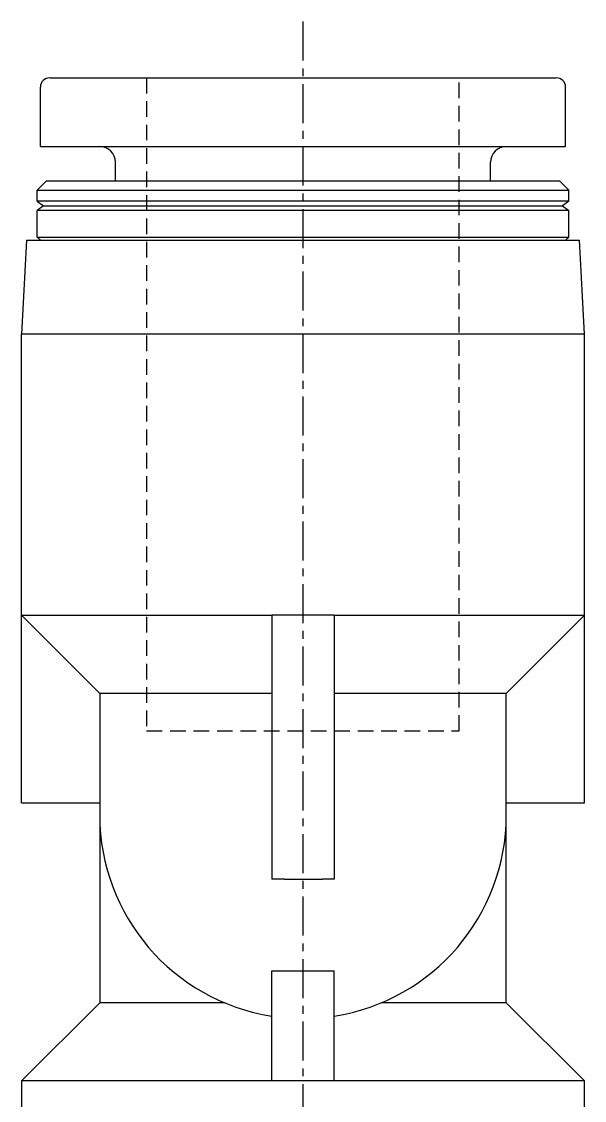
# Model space of a CAD drawing. Extents: x -5 to 111, y -21 to 86.
# Drawn here: x 91.32 to 109.32, y 25.34 to 59.87 of the extents above; entities that cross this region are included whole.
import ezdxf

# ---------------------------------------------------------------- set-up
doc = ezdxf.new("R2010")
doc.units = 0
doc.linetypes.add('CENTER', pattern=[2, 1.25, -0.25, 0.25, -0.25])
doc.linetypes.add('DASHED', pattern=[0.75, 0.5, -0.25])
doc.layers.get('0').update_dxf_attribs({"linetype": 'CONTINUOUS'})
doc.layers.add('CENTER', color=1, linetype='CENTER')

msp = doc.modelspace()

# ---------------------------------------------------------------- linework, layer by layer
at = {"color": 7, "linetype": 'CONTINUOUS'}
for p, q in [((92.222, 58.065), (108.422, 58.065)), ((91.922, 55.865), (91.922, 57.765)), ((108.722, 55.865), (108.722, 57.765)), ((91.922, 55.865), (108.722, 55.865)), ((94.322, 54.765), (94.322, 55.365)), ((106.322, 54.765), (106.322, 55.365)), ((92.122, 54.765), (91.822, 54.465)), ((92.122, 54.765), (108.522, 54.765)), ((108.522, 54.765), (108.822, 54.465)), ((91.822, 54.465), (108.822, 54.465)), ((91.822, 54.115), (91.822, 54.465)), ((108.822, 54.115), (108.822, 54.465)), ((108.822, 54.115), (91.822, 54.115)), ((91.822, 54.115), (92.022, 53.965)), ((92.022, 53.965), (91.822, 53.815)), ((92.022, 53.965), (108.622, 53.965)), ((108.822, 54.115), (108.622, 53.965)), ((108.622, 53.965), (108.822, 53.815)), ((108.822, 53.815), (91.822, 53.815)), ((91.822, 52.965), (91.822, 53.815)), ((108.822, 52.965), (108.822, 53.815)), ((91.48, 52.865), (91.322, 49.865)), ((91.48, 52.865), (109.165, 52.865)), ((91.822, 52.965), (108.822, 52.965)), ((91.922, 52.865), (91.822, 52.965)), ((108.722, 52.865), (108.822, 52.965)), ((109.322, 49.865), (109.165, 52.865)), ((91.322, 34.865), (91.322, 49.865)), ((109.322, 49.865), (91.322, 49.865)), ((109.322, 34.865), (109.322, 49.865)), ((91.322, 40.865), (93.822, 38.365)), ((91.322, 40.865), (99.322, 40.865)), ((101.322, 40.865), (99.322, 40.865)), ((99.322, 40.865), (99.322, 32.419)), ((101.322, 40.865), (109.322, 40.865)), ((101.322, 40.865), (101.322, 32.419)), ((106.822, 38.365), (109.322, 40.865)), ((93.822, 38.365), (93.822, 28.465)), ((99.322, 38.365), (93.822, 38.365)), ((106.822, 38.365), (101.322, 38.365)), ((106.822, 28.465), (106.822, 38.365)), ((91.322, 34.865), (93.822, 34.865)), ((106.822, 34.865), (109.322, 34.865)), ((99.322, 25.965), (99.322, 29.494)), ((101.322, 25.965), (101.322, 29.494)), ((93.822, 28.465), (91.322, 25.965)), ((97.822, 28.465), (93.822, 28.465)), ((106.822, 28.465), (102.822, 28.465)), ((109.322, 25.965), (106.822, 28.465)), ((109.322, 25.965), (91.322, 25.965)), ((91.322, 25.965), (91.322, 17.465)), ((109.322, 17.465), (109.322, 25.965))]:
    msp.add_line(p, q, dxfattribs=at)
at = {"color": 3, "linetype": 'DASHED'}
for p, q in [((95.322, 58.065), (95.322, 37.165)), ((105.322, 37.165), (105.322, 58.065)), ((95.322, 37.165), (105.322, 37.165))]:
    msp.add_line(p, q, dxfattribs=at)
at = {"color": 7}
for points in [[(101.322, 32.419, 0), (101.319, 32.419, 0), (101.315, 32.419, 0), (101.311, 32.419, 0), (101.307, 32.419, 0), (101.303, 32.419, 0), (101.299, 32.419, 0), (101.295, 32.419, 0), (101.291, 32.418, 0), (101.287, 32.418, 0), (101.283, 32.418, 0), (101.279, 32.418, 0), (101.275, 32.418, 0), (101.272, 32.418, 0), (101.268, 32.418, 0), (101.264, 32.418, 0), (101.26, 32.418, 0), (101.256, 32.418, 0), (101.252, 32.418, 0), (101.248, 32.418, 0), (101.244, 32.418, 0), (101.24, 32.418, 0), (101.236, 32.418, 0), (101.232, 32.417, 0), (101.228, 32.417, 0), (101.225, 32.417, 0), (101.221, 32.417, 0), (101.217, 32.417, 0), (101.213, 32.417, 0), (101.209, 32.417, 0), (101.205, 32.417, 0), (101.201, 32.417, 0), (101.197, 32.417, 0), (101.193, 32.417, 0), (101.189, 32.417, 0), (101.185, 32.417, 0), (101.182, 32.417, 0), (101.178, 32.417, 0), (101.174, 32.417, 0), (101.17, 32.417, 0), (101.166, 32.417, 0), (101.162, 32.417, 0), (101.158, 32.417, 0), (101.154, 32.417, 0), (101.15, 32.417, 0), (101.146, 32.417, 0), (101.142, 32.417, 0), (101.138, 32.417, 0), (101.135, 32.417, 0), (101.131, 32.417, 0), (101.127, 32.417, 0), (101.123, 32.417, 0), (101.119, 32.417, 0), (101.115, 32.417, 0), (101.111, 32.417, 0), (101.107, 32.417, 0), (101.103, 32.417, 0), (101.099, 32.417, 0), (101.095, 32.417, 0), (101.091, 32.417, 0), (101.088, 32.417, 0), (101.084, 32.417, 0), (101.08, 32.417, 0), (101.076, 32.417, 0), (101.072, 32.417, 0), (101.068, 32.417, 0), (101.064, 32.417, 0), (101.06, 32.417, 0), (101.056, 32.417, 0), (101.052, 32.417, 0), (101.048, 32.417, 0), (101.045, 32.417, 0), (101.041, 32.417, 0), (101.037, 32.417, 0), (101.033, 32.417, 0), (101.029, 32.417, 0), (101.025, 32.417, 0), (101.021, 32.417, 0), (101.017, 32.417, 0), (101.013, 32.417, 0), (101.009, 32.417, 0), (101.005, 32.417, 0), (101.001, 32.417, 0), (100.998, 32.417, 0), (100.994, 32.417, 0), (100.99, 32.417, 0), (100.986, 32.417, 0), (100.982, 32.417, 0), (100.978, 32.417, 0), (100.974, 32.417, 0), (100.97, 32.417, 0), (100.966, 32.417, 0), (100.962, 32.417, 0), (100.958, 32.417, 0), (100.955, 32.417, 0), (100.951, 32.417, 0), (100.947, 32.417, 0), (100.943, 32.417, 0), (100.939, 32.416, 0), (100.935, 32.416, 0), (100.931, 32.416, 0), (100.927, 32.416, 0), (100.923, 32.416, 0), (100.919, 32.416, 0), (100.915, 32.416, 0), (100.911, 32.416, 0), (100.908, 32.416, 0), (100.904, 32.416, 0), (100.9, 32.416, 0), (100.896, 32.416, 0), (100.892, 32.416, 0), (100.888, 32.416, 0), (100.884, 32.416, 0), (100.88, 32.416, 0), (100.876, 32.416, 0), (100.872, 32.416, 0), (100.868, 32.416, 0), (100.864, 32.416, 0), (100.861, 32.416, 0), (100.857, 32.416, 0), (100.853, 32.416, 0), (100.849, 32.416, 0), (100.845, 32.416, 0), (100.841, 32.416, 0), (100.837, 32.416, 0), (100.833, 32.416, 0), (100.829, 32.416, 0), (100.825, 32.416, 0), (100.821, 32.416, 0), (100.818, 32.416, 0), (100.814, 32.416, 0), (100.81, 32.416, 0), (100.806, 32.416, 0), (100.802, 32.416, 0), (100.798, 32.416, 0), (100.794, 32.415, 0), (100.79, 32.415, 0), (100.786, 32.415, 0), (100.782, 32.415, 0), (100.778, 32.415, 0), (100.774, 32.415, 0), (100.771, 32.415, 0), (100.767, 32.415, 0), (100.763, 32.415, 0), (100.759, 32.415, 0), (100.755, 32.415, 0), (100.751, 32.415, 0), (100.747, 32.415, 0), (100.743, 32.415, 0), (100.739, 32.415, 0), (100.735, 32.415, 0), (100.731, 32.415, 0), (100.727, 32.415, 0), (100.724, 32.415, 0), (100.72, 32.414, 0), (100.716, 32.414, 0), (100.712, 32.414, 0), (100.708, 32.414, 0), (100.704, 32.414, 0), (100.7, 32.414, 0), (100.696, 32.414, 0), (100.692, 32.414, 0), (100.688, 32.414, 0), (100.684, 32.414, 0), (100.681, 32.414, 0), (100.677, 32.414, 0), (100.673, 32.414, 0), (100.669, 32.414, 0), (100.665, 32.414, 0), (100.661, 32.414, 0), (100.657, 32.414, 0), (100.653, 32.413, 0), (100.649, 32.413, 0), (100.645, 32.413, 0), (100.641, 32.413, 0), (100.637, 32.413, 0), (100.634, 32.413, 0), (100.63, 32.413, 0), (100.626, 32.413, 0), (100.622, 32.413, 0), (100.618, 32.413, 0), (100.614, 32.413, 0), (100.61, 32.413, 0), (100.606, 32.413, 0), (100.602, 32.413, 0), (100.598, 32.413, 0), (100.594, 32.412, 0), (100.591, 32.412, 0), (100.587, 32.412, 0), (100.583, 32.412, 0), (100.579, 32.412, 0), (100.575, 32.412, 0), (100.571, 32.412, 0), (100.567, 32.412, 0), (100.563, 32.412, 0), (100.559, 32.412, 0), (100.555, 32.412, 0), (100.551, 32.412, 0), (100.547, 32.412, 0), (100.544, 32.411, 0), (100.54, 32.411, 0), (100.536, 32.411, 0), (100.532, 32.411, 0), (100.528, 32.411, 0), (100.524, 32.411, 0), (100.52, 32.411, 0), (100.516, 32.411, 0), (100.512, 32.411, 0), (100.508, 32.411, 0), (100.504, 32.411, 0), (100.501, 32.411, 0), (100.497, 32.411, 0), (100.493, 32.411, 0), (100.489, 32.411, 0), (100.485, 32.411, 0), (100.481, 32.41, 0), (100.477, 32.41, 0), (100.473, 32.41, 0), (100.469, 32.41, 0), (100.465, 32.41, 0), (100.461, 32.41, 0), (100.457, 32.41, 0), (100.454, 32.41, 0), (100.45, 32.41, 0), (100.446, 32.41, 0), (100.442, 32.41, 0), (100.438, 32.41, 0), (100.434, 32.41, 0), (100.43, 32.41, 0), (100.426, 32.41, 0), (100.422, 32.41, 0), (100.418, 32.41, 0), (100.414, 32.41, 0), (100.41, 32.41, 0), (100.407, 32.41, 0), (100.403, 32.41, 0), (100.399, 32.41, 0), (100.395, 32.41, 0), (100.391, 32.41, 0), (100.387, 32.41, 0), (100.383, 32.41, 0), (100.379, 32.41, 0), (100.375, 32.41, 0), (100.371, 32.41, 0), (100.367, 32.41, 0), (100.364, 32.41, 0), (100.36, 32.41, 0), (100.356, 32.41, 0), (100.352, 32.41, 0), (100.348, 32.41, 0), (100.344, 32.41, 0), (100.34, 32.41, 0), (100.336, 32.41, 0), (100.332, 32.41, 0), (100.328, 32.41, 0), (100.324, 32.41, 0), (100.32, 32.41, 0), (100.317, 32.41, 0), (100.313, 32.41, 0), (100.309, 32.41, 0), (100.305, 32.41, 0), (100.301, 32.41, 0), (100.297, 32.41, 0), (100.293, 32.41, 0), (100.289, 32.41, 0), (100.285, 32.41, 0), (100.281, 32.41, 0), (100.277, 32.41, 0), (100.273, 32.41, 0), (100.27, 32.41, 0), (100.266, 32.41, 0), (100.262, 32.41, 0), (100.258, 32.41, 0), (100.254, 32.41, 0), (100.25, 32.41, 0), (100.246, 32.41, 0), (100.242, 32.41, 0), (100.238, 32.41, 0), (100.234, 32.41, 0), (100.23, 32.41, 0), (100.227, 32.41, 0), (100.223, 32.41, 0), (100.219, 32.41, 0), (100.215, 32.41, 0), (100.211, 32.41, 0), (100.207, 32.41, 0), (100.203, 32.41, 0), (100.199, 32.41, 0), (100.195, 32.41, 0), (100.191, 32.41, 0), (100.187, 32.411, 0), (100.183, 32.411, 0), (100.18, 32.411, 0), (100.176, 32.411, 0), (100.172, 32.411, 0), (100.168, 32.411, 0), (100.164, 32.411, 0), (100.16, 32.411, 0), (100.156, 32.411, 0), (100.152, 32.411, 0), (100.148, 32.411, 0), (100.144, 32.411, 0), (100.14, 32.411, 0), (100.137, 32.411, 0), (100.133, 32.411, 0), (100.129, 32.411, 0), (100.125, 32.411, 0), (100.121, 32.411, 0), (100.117, 32.412, 0), (100.113, 32.412, 0), (100.109, 32.412, 0), (100.105, 32.412, 0), (100.101, 32.412, 0), (100.097, 32.412, 0), (100.093, 32.412, 0), (100.09, 32.412, 0), (100.086, 32.412, 0), (100.082, 32.412, 0), (100.078, 32.412, 0), (100.074, 32.412, 0), (100.07, 32.412, 0), (100.066, 32.412, 0), (100.062, 32.413, 0), (100.058, 32.413, 0), (100.054, 32.413, 0), (100.05, 32.413, 0), (100.046, 32.413, 0), (100.043, 32.413, 0), (100.039, 32.413, 0), (100.035, 32.413, 0), (100.031, 32.413, 0), (100.027, 32.413, 0), (100.023, 32.413, 0), (100.019, 32.413, 0), (100.015, 32.413, 0), (100.011, 32.413, 0), (100.007, 32.413, 0), (100.003, 32.413, 0), (99.999, 32.413, 0), (99.996, 32.414, 0), (99.992, 32.414, 0), (99.988, 32.414, 0), (99.984, 32.414, 0), (99.98, 32.414, 0), (99.976, 32.414, 0), (99.972, 32.414, 0), (99.968, 32.414, 0), (99.964, 32.414, 0), (99.96, 32.414, 0), (99.957, 32.414, 0), (99.953, 32.414, 0), (99.949, 32.414, 0), (99.945, 32.414, 0), (99.941, 32.414, 0), (99.937, 32.414, 0), (99.933, 32.414, 0), (99.929, 32.415, 0), (99.925, 32.415, 0), (99.921, 32.415, 0), (99.917, 32.415, 0), (99.913, 32.415, 0), (99.909, 32.415, 0), (99.906, 32.415, 0), (99.902, 32.415, 0), (99.898, 32.415, 0), (99.894, 32.415, 0), (99.89, 32.415, 0), (99.886, 32.415, 0), (99.882, 32.415, 0), (99.878, 32.415, 0), (99.874, 32.415, 0), (99.87, 32.415, 0), (99.867, 32.415, 0), (99.862, 32.415, 0), (99.859, 32.416, 0), (99.855, 32.416, 0), (99.851, 32.416, 0), (99.847, 32.416, 0), (99.843, 32.416, 0), (99.839, 32.416, 0), (99.835, 32.416, 0), (99.831, 32.416, 0), (99.827, 32.416, 0), (99.823, 32.416, 0), (99.82, 32.416, 0), (99.816, 32.416, 0), (99.812, 32.416, 0), (99.808, 32.416, 0), (99.804, 32.416, 0), (99.8, 32.416, 0), (99.796, 32.416, 0), (99.792, 32.416, 0), (99.788, 32.416, 0), (99.784, 32.416, 0), (99.78, 32.416, 0), (99.776, 32.416, 0), (99.772, 32.416, 0), (99.769, 32.416, 0), (99.765, 32.416, 0), (99.761, 32.416, 0), (99.757, 32.416, 0), (99.753, 32.416, 0), (99.749, 32.416, 0), (99.745, 32.416, 0), (99.741, 32.416, 0), (99.737, 32.416, 0), (99.733, 32.416, 0), (99.73, 32.416, 0), (99.726, 32.417, 0), (99.722, 32.417, 0), (99.718, 32.417, 0), (99.714, 32.417, 0), (99.71, 32.417, 0), (99.706, 32.417, 0), (99.702, 32.417, 0), (99.698, 32.417, 0), (99.694, 32.417, 0), (99.69, 32.417, 0), (99.686, 32.417, 0), (99.683, 32.417, 0), (99.679, 32.417, 0), (99.675, 32.417, 0), (99.671, 32.417, 0), (99.667, 32.417, 0), (99.663, 32.417, 0), (99.659, 32.417, 0), (99.655, 32.417, 0), (99.651, 32.417, 0), (99.647, 32.417, 0), (99.643, 32.417, 0), (99.639, 32.417, 0), (99.635, 32.417, 0), (99.632, 32.417, 0), (99.628, 32.417, 0), (99.624, 32.417, 0), (99.62, 32.417, 0), (99.616, 32.417, 0), (99.612, 32.417, 0), (99.608, 32.417, 0), (99.604, 32.417, 0), (99.6, 32.417, 0), (99.596, 32.417, 0), (99.593, 32.417, 0), (99.589, 32.417, 0), (99.585, 32.417, 0), (99.581, 32.417, 0), (99.577, 32.417, 0), (99.573, 32.417, 0), (99.569, 32.417, 0), (99.565, 32.417, 0), (99.561, 32.417, 0), (99.557, 32.417, 0), (99.553, 32.417, 0), (99.549, 32.417, 0), (99.546, 32.417, 0), (99.542, 32.417, 0), (99.538, 32.417, 0), (99.534, 32.417, 0), (99.53, 32.417, 0), (99.526, 32.417, 0), (99.522, 32.417, 0), (99.518, 32.417, 0), (99.514, 32.417, 0), (99.51, 32.417, 0), (99.506, 32.417, 0), (99.502, 32.417, 0), (99.499, 32.417, 0), (99.495, 32.417, 0), (99.491, 32.417, 0), (99.487, 32.417, 0), (99.483, 32.417, 0), (99.479, 32.417, 0), (99.475, 32.417, 0), (99.471, 32.417, 0), (99.467, 32.417, 0), (99.463, 32.417, 0), (99.459, 32.417, 0), (99.456, 32.417, 0), (99.452, 32.417, 0), (99.448, 32.417, 0), (99.444, 32.417, 0), (99.44, 32.417, 0), (99.436, 32.417, 0), (99.432, 32.417, 0), (99.428, 32.417, 0), (99.424, 32.418, 0), (99.42, 32.418, 0), (99.416, 32.418, 0), (99.412, 32.418, 0), (99.409, 32.418, 0), (99.405, 32.418, 0), (99.401, 32.418, 0), (99.397, 32.418, 0), (99.393, 32.418, 0), (99.389, 32.418, 0), (99.385, 32.418, 0), (99.381, 32.418, 0), (99.377, 32.418, 0), (99.373, 32.418, 0), (99.369, 32.418, 0), (99.365, 32.418, 0), (99.362, 32.419, 0), (99.358, 32.419, 0), (99.354, 32.419, 0), (99.35, 32.419, 0), (99.346, 32.419, 0), (99.342, 32.419, 0), (99.338, 32.419, 0), (99.334, 32.419, 0), (99.33, 32.419, 0), (99.326, 32.419, 0), (99.322, 32.419, 0)], [(99.322, 29.494, 0), (99.325, 29.494, 0), (99.328, 29.494, 0), (99.33, 29.494, 0), (99.333, 29.494, 0), (99.335, 29.494, 0), (99.338, 29.494, 0), (99.341, 29.494, 0), (99.343, 29.494, 0), (99.346, 29.494, 0), (99.349, 29.494, 0), (99.351, 29.494, 0), (99.354, 29.494, 0), (99.356, 29.494, 0), (99.359, 29.494, 0), (99.362, 29.494, 0), (99.364, 29.494, 0), (99.367, 29.494, 0), (99.369, 29.494, 0), (99.372, 29.494, 0), (99.375, 29.494, 0), (99.377, 29.494, 0), (99.38, 29.494, 0), (99.382, 29.494, 0), (99.385, 29.494, 0), (99.388, 29.494, 0), (99.39, 29.494, 0), (99.393, 29.494, 0), (99.395, 29.494, 0), (99.398, 29.494, 0), (99.401, 29.494, 0), (99.403, 29.494, 0), (99.406, 29.494, 0), (99.409, 29.494, 0), (99.411, 29.494, 0), (99.414, 29.494, 0), (99.416, 29.494, 0), (99.419, 29.494, 0), (99.422, 29.494, 0), (99.424, 29.494, 0), (99.427, 29.494, 0), (99.43, 29.494, 0), (99.432, 29.494, 0), (99.435, 29.494, 0), (99.437, 29.494, 0), (99.44, 29.494, 0), (99.442, 29.494, 0), (99.445, 29.494, 0), (99.448, 29.494, 0), (99.45, 29.494, 0), (99.453, 29.494, 0), (99.456, 29.494, 0), (99.458, 29.494, 0), (99.461, 29.494, 0), (99.463, 29.494, 0), (99.466, 29.494, 0), (99.469, 29.494, 0), (99.471, 29.494, 0), (99.474, 29.494, 0), (99.477, 29.494, 0), (99.479, 29.494, 0), (99.482, 29.494, 0), (99.484, 29.494, 0), (99.487, 29.494, 0), (99.49, 29.494, 0), (99.492, 29.494, 0), (99.495, 29.494, 0), (99.497, 29.494, 0), (99.5, 29.494, 0), (99.503, 29.494, 0), (99.505, 29.494, 0), (99.508, 29.494, 0), (99.51, 29.494, 0), (99.513, 29.494, 0), (99.516, 29.494, 0), (99.518, 29.494, 0), (99.521, 29.494, 0), (99.523, 29.494, 0), (99.526, 29.494, 0), (99.529, 29.494, 0), (99.531, 29.494, 0), (99.534, 29.494, 0), (99.537, 29.494, 0), (99.539, 29.494, 0), (99.542, 29.494, 0), (99.544, 29.494, 0), (99.547, 29.494, 0), (99.55, 29.494, 0), (99.552, 29.494, 0), (99.555, 29.494, 0), (99.557, 29.494, 0), (99.56, 29.494, 0), (99.563, 29.494, 0), (99.565, 29.494, 0), (99.568, 29.494, 0), (99.57, 29.494, 0), (99.573, 29.494, 0), (99.576, 29.494, 0), (99.578, 29.494, 0), (99.581, 29.494, 0), (99.584, 29.494, 0), (99.586, 29.494, 0), (99.589, 29.494, 0), (99.591, 29.494, 0), (99.594, 29.494, 0), (99.597, 29.494, 0), (99.599, 29.494, 0), (99.602, 29.494, 0), (99.604, 29.494, 0), (99.607, 29.494, 0), (99.61, 29.494, 0), (99.612, 29.494, 0), (99.615, 29.494, 0), (99.618, 29.494, 0), (99.62, 29.494, 0), (99.623, 29.493, 0), (99.625, 29.493, 0), (99.628, 29.493, 0), (99.63, 29.493, 0), (99.633, 29.493, 0), (99.636, 29.493, 0), (99.638, 29.493, 0), (99.641, 29.493, 0), (99.644, 29.493, 0), (99.646, 29.493, 0), (99.649, 29.493, 0), (99.651, 29.493, 0), (99.654, 29.493, 0), (99.657, 29.493, 0), (99.659, 29.493, 0), (99.662, 29.493, 0), (99.665, 29.493, 0), (99.667, 29.493, 0), (99.67, 29.493, 0), (99.672, 29.493, 0), (99.675, 29.493, 0), (99.677, 29.493, 0), (99.68, 29.493, 0), (99.683, 29.493, 0), (99.685, 29.493, 0), (99.688, 29.493, 0), (99.691, 29.493, 0), (99.693, 29.493, 0), (99.696, 29.493, 0), (99.698, 29.493, 0), (99.701, 29.493, 0), (99.704, 29.493, 0), (99.706, 29.493, 0), (99.709, 29.493, 0), (99.712, 29.493, 0), (99.714, 29.493, 0), (99.717, 29.493, 0), (99.719, 29.493, 0), (99.722, 29.493, 0), (99.725, 29.493, 0), (99.727, 29.493, 0), (99.73, 29.493, 0), (99.732, 29.493, 0), (99.735, 29.493, 0), (99.738, 29.493, 0), (99.74, 29.492, 0), (99.743, 29.492, 0), (99.745, 29.492, 0), (99.748, 29.492, 0), (99.751, 29.492, 0), (99.753, 29.492, 0), (99.756, 29.492, 0), (99.758, 29.492, 0), (99.761, 29.492, 0), (99.764, 29.492, 0), (99.766, 29.492, 0), (99.769, 29.492, 0), (99.772, 29.492, 0), (99.774, 29.492, 0), (99.777, 29.492, 0), (99.779, 29.492, 0), (99.782, 29.492, 0), (99.785, 29.492, 0), (99.787, 29.492, 0), (99.79, 29.492, 0), (99.792, 29.492, 0), (99.795, 29.492, 0), (99.798, 29.492, 0), (99.8, 29.492, 0), (99.803, 29.492, 0), (99.805, 29.492, 0), (99.808, 29.492, 0), (99.811, 29.492, 0), (99.813, 29.492, 0), (99.816, 29.492, 0), (99.819, 29.492, 0), (99.821, 29.492, 0), (99.824, 29.492, 0), (99.826, 29.492, 0), (99.829, 29.492, 0), (99.832, 29.492, 0), (99.834, 29.492, 0), (99.837, 29.492, 0), (99.839, 29.492, 0), (99.842, 29.492, 0), (99.845, 29.492, 0), (99.847, 29.492, 0), (99.85, 29.492, 0), (99.853, 29.491, 0), (99.855, 29.491, 0), (99.858, 29.491, 0), (99.86, 29.491, 0), (99.863, 29.491, 0), (99.865, 29.491, 0), (99.868, 29.491, 0), (99.871, 29.491, 0), (99.873, 29.491, 0), (99.876, 29.491, 0), (99.879, 29.491, 0), (99.881, 29.491, 0), (99.884, 29.491, 0), (99.886, 29.491, 0), (99.889, 29.491, 0), (99.892, 29.491, 0), (99.894, 29.491, 0), (99.897, 29.491, 0), (99.9, 29.491, 0), (99.902, 29.491, 0), (99.905, 29.491, 0), (99.907, 29.491, 0), (99.91, 29.491, 0), (99.912, 29.491, 0), (99.915, 29.491, 0), (99.918, 29.491, 0), (99.92, 29.491, 0), (99.923, 29.491, 0), (99.926, 29.491, 0), (99.928, 29.491, 0), (99.931, 29.491, 0), (99.933, 29.491, 0), (99.936, 29.491, 0), (99.939, 29.491, 0), (99.941, 29.491, 0), (99.944, 29.491, 0), (99.947, 29.491, 0), (99.949, 29.491, 0), (99.952, 29.491, 0), (99.954, 29.491, 0), (99.957, 29.491, 0), (99.96, 29.491, 0), (99.962, 29.491, 0), (99.965, 29.491, 0), (99.967, 29.491, 0), (99.97, 29.49, 0), (99.973, 29.49, 0), (99.975, 29.49, 0), (99.978, 29.49, 0), (99.98, 29.49, 0), (99.983, 29.49, 0), (99.986, 29.49, 0), (99.988, 29.49, 0), (99.991, 29.49, 0), (99.993, 29.49, 0), (99.996, 29.49, 0), (99.999, 29.49, 0), (100.001, 29.49, 0), (100.004, 29.49, 0), (100.007, 29.49, 0), (100.009, 29.49, 0), (100.012, 29.49, 0), (100.014, 29.49, 0), (100.017, 29.49, 0), (100.02, 29.49, 0), (100.022, 29.49, 0), (100.025, 29.49, 0), (100.027, 29.49, 0), (100.03, 29.49, 0), (100.033, 29.49, 0), (100.035, 29.49, 0), (100.038, 29.49, 0), (100.04, 29.49, 0), (100.043, 29.49, 0), (100.046, 29.49, 0), (100.048, 29.49, 0), (100.051, 29.49, 0), (100.054, 29.49, 0), (100.056, 29.49, 0), (100.059, 29.49, 0), (100.061, 29.49, 0), (100.064, 29.49, 0), (100.067, 29.49, 0), (100.069, 29.49, 0), (100.072, 29.49, 0), (100.074, 29.49, 0), (100.077, 29.49, 0), (100.08, 29.49, 0), (100.082, 29.49, 0), (100.085, 29.49, 0), (100.087, 29.49, 0), (100.09, 29.49, 0), (100.093, 29.49, 0), (100.095, 29.49, 0), (100.098, 29.49, 0), (100.101, 29.49, 0), (100.103, 29.49, 0), (100.106, 29.49, 0), (100.108, 29.49, 0), (100.111, 29.49, 0), (100.114, 29.49, 0), (100.116, 29.49, 0), (100.119, 29.49, 0), (100.121, 29.49, 0), (100.124, 29.49, 0), (100.127, 29.49, 0), (100.129, 29.49, 0), (100.132, 29.49, 0), (100.134, 29.49, 0), (100.137, 29.49, 0), (100.14, 29.49, 0), (100.142, 29.49, 0), (100.145, 29.49, 0), (100.148, 29.49, 0), (100.15, 29.49, 0), (100.153, 29.49, 0), (100.155, 29.491, 0), (100.158, 29.491, 0), (100.161, 29.491, 0), (100.163, 29.491, 0), (100.166, 29.491, 0), (100.168, 29.491, 0), (100.171, 29.491, 0), (100.174, 29.491, 0), (100.176, 29.491, 0), (100.179, 29.491, 0), (100.181, 29.491, 0), (100.184, 29.491, 0), (100.187, 29.491, 0), (100.189, 29.491, 0), (100.192, 29.491, 0), (100.195, 29.491, 0), (100.197, 29.491, 0), (100.2, 29.491, 0), (100.202, 29.491, 0), (100.205, 29.491, 0), (100.208, 29.491, 0), (100.21, 29.491, 0), (100.213, 29.491, 0), (100.215, 29.491, 0), (100.218, 29.491, 0), (100.221, 29.492, 0), (100.223, 29.492, 0), (100.226, 29.492, 0), (100.228, 29.492, 0), (100.231, 29.492, 0), (100.234, 29.492, 0), (100.236, 29.492, 0), (100.239, 29.492, 0), (100.242, 29.492, 0), (100.244, 29.492, 0), (100.247, 29.492, 0), (100.249, 29.492, 0), (100.252, 29.492, 0), (100.255, 29.492, 0), (100.257, 29.492, 0), (100.26, 29.492, 0), (100.262, 29.493, 0), (100.265, 29.493, 0), (100.268, 29.493, 0), (100.27, 29.493, 0), (100.273, 29.493, 0), (100.275, 29.493, 0), (100.278, 29.493, 0), (100.281, 29.493, 0), (100.283, 29.493, 0), (100.286, 29.493, 0), (100.288, 29.493, 0), (100.291, 29.493, 0), (100.294, 29.494, 0), (100.296, 29.494, 0), (100.299, 29.494, 0), (100.302, 29.494, 0), (100.304, 29.494, 0), (100.307, 29.494, 0), (100.309, 29.494, 0), (100.312, 29.494, 0), (100.315, 29.494, 0), (100.317, 29.494, 0), (100.32, 29.494, 0), (100.322, 29.494, 0)], [(100.322, 29.494, 0), (100.325, 29.494, 0), (100.328, 29.494, 0), (100.33, 29.494, 0), (100.333, 29.494, 0), (100.335, 29.494, 0), (100.338, 29.494, 0), (100.341, 29.494, 0), (100.343, 29.494, 0), (100.346, 29.494, 0), (100.349, 29.494, 0), (100.351, 29.494, 0), (100.354, 29.493, 0), (100.356, 29.493, 0), (100.359, 29.493, 0), (100.362, 29.493, 0), (100.364, 29.493, 0), (100.367, 29.493, 0), (100.369, 29.493, 0), (100.372, 29.493, 0), (100.375, 29.493, 0), (100.377, 29.493, 0), (100.38, 29.493, 0), (100.382, 29.493, 0), (100.385, 29.492, 0), (100.388, 29.492, 0), (100.39, 29.492, 0), (100.393, 29.492, 0), (100.395, 29.492, 0), (100.398, 29.492, 0), (100.401, 29.492, 0), (100.403, 29.492, 0), (100.406, 29.492, 0), (100.409, 29.492, 0), (100.411, 29.492, 0), (100.414, 29.492, 0), (100.416, 29.492, 0), (100.419, 29.492, 0), (100.422, 29.492, 0), (100.424, 29.492, 0), (100.427, 29.491, 0), (100.429, 29.491, 0), (100.432, 29.491, 0), (100.435, 29.491, 0), (100.437, 29.491, 0), (100.44, 29.491, 0), (100.442, 29.491, 0), (100.445, 29.491, 0), (100.448, 29.491, 0), (100.45, 29.491, 0), (100.453, 29.491, 0), (100.456, 29.491, 0), (100.458, 29.491, 0), (100.461, 29.491, 0), (100.463, 29.491, 0), (100.466, 29.491, 0), (100.469, 29.491, 0), (100.471, 29.491, 0), (100.474, 29.491, 0), (100.476, 29.491, 0), (100.479, 29.491, 0), (100.482, 29.491, 0), (100.484, 29.491, 0), (100.487, 29.491, 0), (100.489, 29.491, 0), (100.492, 29.49, 0), (100.495, 29.49, 0), (100.497, 29.49, 0), (100.5, 29.49, 0), (100.503, 29.49, 0), (100.505, 29.49, 0), (100.508, 29.49, 0), (100.51, 29.49, 0), (100.513, 29.49, 0), (100.516, 29.49, 0), (100.518, 29.49, 0), (100.521, 29.49, 0), (100.523, 29.49, 0), (100.526, 29.49, 0), (100.529, 29.49, 0), (100.531, 29.49, 0), (100.534, 29.49, 0), (100.536, 29.49, 0), (100.539, 29.49, 0), (100.542, 29.49, 0), (100.544, 29.49, 0), (100.547, 29.49, 0), (100.55, 29.49, 0), (100.552, 29.49, 0), (100.555, 29.49, 0), (100.557, 29.49, 0), (100.56, 29.49, 0), (100.563, 29.49, 0), (100.565, 29.49, 0), (100.568, 29.49, 0), (100.57, 29.49, 0), (100.573, 29.49, 0), (100.576, 29.49, 0), (100.578, 29.49, 0), (100.581, 29.49, 0), (100.583, 29.49, 0), (100.586, 29.49, 0), (100.589, 29.49, 0), (100.591, 29.49, 0), (100.594, 29.49, 0), (100.597, 29.49, 0), (100.599, 29.49, 0), (100.602, 29.49, 0), (100.604, 29.49, 0), (100.607, 29.49, 0), (100.61, 29.49, 0), (100.612, 29.49, 0), (100.615, 29.49, 0), (100.617, 29.49, 0), (100.62, 29.49, 0), (100.623, 29.49, 0), (100.625, 29.49, 0), (100.628, 29.49, 0), (100.63, 29.49, 0), (100.633, 29.49, 0), (100.636, 29.49, 0), (100.638, 29.49, 0), (100.641, 29.49, 0), (100.644, 29.49, 0), (100.646, 29.49, 0), (100.649, 29.49, 0), (100.651, 29.49, 0), (100.654, 29.49, 0), (100.657, 29.49, 0), (100.659, 29.49, 0), (100.662, 29.49, 0), (100.664, 29.49, 0), (100.667, 29.49, 0), (100.67, 29.49, 0), (100.672, 29.49, 0), (100.675, 29.49, 0), (100.677, 29.491, 0), (100.68, 29.491, 0), (100.683, 29.491, 0), (100.685, 29.491, 0), (100.688, 29.491, 0), (100.691, 29.491, 0), (100.693, 29.491, 0), (100.696, 29.491, 0), (100.698, 29.491, 0), (100.701, 29.491, 0), (100.704, 29.491, 0), (100.706, 29.491, 0), (100.709, 29.491, 0), (100.711, 29.491, 0), (100.714, 29.491, 0), (100.717, 29.491, 0), (100.719, 29.491, 0), (100.722, 29.491, 0), (100.724, 29.491, 0), (100.727, 29.491, 0), (100.73, 29.491, 0), (100.732, 29.491, 0), (100.735, 29.491, 0), (100.738, 29.491, 0), (100.74, 29.491, 0), (100.743, 29.491, 0), (100.745, 29.491, 0), (100.748, 29.491, 0), (100.751, 29.491, 0), (100.753, 29.491, 0), (100.756, 29.491, 0), (100.758, 29.491, 0), (100.761, 29.491, 0), (100.764, 29.491, 0), (100.766, 29.491, 0), (100.769, 29.491, 0), (100.771, 29.491, 0), (100.774, 29.491, 0), (100.777, 29.491, 0), (100.779, 29.491, 0), (100.782, 29.491, 0), (100.785, 29.491, 0), (100.787, 29.491, 0), (100.79, 29.491, 0), (100.792, 29.491, 0), (100.795, 29.492, 0), (100.798, 29.492, 0), (100.8, 29.492, 0), (100.803, 29.492, 0), (100.805, 29.492, 0), (100.808, 29.492, 0), (100.811, 29.492, 0), (100.813, 29.492, 0), (100.816, 29.492, 0), (100.818, 29.492, 0), (100.821, 29.492, 0), (100.824, 29.492, 0), (100.826, 29.492, 0), (100.829, 29.492, 0), (100.832, 29.492, 0), (100.834, 29.492, 0), (100.837, 29.492, 0), (100.839, 29.492, 0), (100.842, 29.492, 0), (100.845, 29.492, 0), (100.847, 29.492, 0), (100.85, 29.492, 0), (100.852, 29.492, 0), (100.855, 29.492, 0), (100.858, 29.492, 0), (100.86, 29.492, 0), (100.863, 29.492, 0), (100.865, 29.492, 0), (100.868, 29.492, 0), (100.871, 29.492, 0), (100.873, 29.492, 0), (100.876, 29.492, 0), (100.879, 29.492, 0), (100.881, 29.492, 0), (100.884, 29.492, 0), (100.886, 29.492, 0), (100.889, 29.492, 0), (100.892, 29.492, 0), (100.894, 29.492, 0), (100.897, 29.492, 0), (100.899, 29.492, 0), (100.902, 29.492, 0), (100.905, 29.492, 0), (100.907, 29.493, 0), (100.91, 29.493, 0), (100.912, 29.493, 0), (100.915, 29.493, 0), (100.918, 29.493, 0), (100.92, 29.493, 0), (100.923, 29.493, 0), (100.926, 29.493, 0), (100.928, 29.493, 0), (100.931, 29.493, 0), (100.933, 29.493, 0), (100.936, 29.493, 0), (100.939, 29.493, 0), (100.941, 29.493, 0), (100.944, 29.493, 0), (100.946, 29.493, 0), (100.949, 29.493, 0), (100.952, 29.493, 0), (100.954, 29.493, 0), (100.957, 29.493, 0), (100.959, 29.493, 0), (100.962, 29.493, 0), (100.965, 29.493, 0), (100.967, 29.493, 0), (100.97, 29.493, 0), (100.973, 29.493, 0), (100.975, 29.493, 0), (100.978, 29.493, 0), (100.98, 29.493, 0), (100.983, 29.493, 0), (100.986, 29.493, 0), (100.988, 29.493, 0), (100.991, 29.493, 0), (100.993, 29.493, 0), (100.996, 29.493, 0), (100.999, 29.493, 0), (101.001, 29.493, 0), (101.004, 29.493, 0), (101.006, 29.493, 0), (101.009, 29.493, 0), (101.012, 29.493, 0), (101.014, 29.493, 0), (101.017, 29.493, 0), (101.02, 29.493, 0), (101.022, 29.493, 0), (101.025, 29.494, 0), (101.027, 29.494, 0), (101.03, 29.494, 0), (101.033, 29.494, 0), (101.035, 29.494, 0), (101.038, 29.494, 0), (101.04, 29.494, 0), (101.043, 29.494, 0), (101.046, 29.494, 0), (101.048, 29.494, 0), (101.051, 29.494, 0), (101.053, 29.494, 0), (101.056, 29.494, 0), (101.059, 29.494, 0), (101.061, 29.494, 0), (101.064, 29.494, 0), (101.067, 29.494, 0), (101.069, 29.494, 0), (101.072, 29.494, 0), (101.074, 29.494, 0), (101.077, 29.494, 0), (101.08, 29.494, 0), (101.082, 29.494, 0), (101.085, 29.494, 0), (101.087, 29.494, 0), (101.09, 29.494, 0), (101.093, 29.494, 0), (101.095, 29.494, 0), (101.098, 29.494, 0), (101.1, 29.494, 0), (101.103, 29.494, 0), (101.106, 29.494, 0), (101.108, 29.494, 0), (101.111, 29.494, 0), (101.114, 29.494, 0), (101.116, 29.494, 0), (101.119, 29.494, 0), (101.121, 29.494, 0), (101.124, 29.494, 0), (101.127, 29.494, 0), (101.129, 29.494, 0), (101.132, 29.494, 0), (101.134, 29.494, 0), (101.137, 29.494, 0), (101.14, 29.494, 0), (101.142, 29.494, 0), (101.145, 29.494, 0), (101.147, 29.494, 0), (101.15, 29.494, 0), (101.153, 29.494, 0), (101.155, 29.494, 0), (101.158, 29.494, 0), (101.161, 29.494, 0), (101.163, 29.494, 0), (101.166, 29.494, 0), (101.168, 29.494, 0), (101.171, 29.494, 0), (101.174, 29.494, 0), (101.176, 29.494, 0), (101.179, 29.494, 0), (101.181, 29.494, 0), (101.184, 29.494, 0), (101.187, 29.494, 0), (101.189, 29.494, 0), (101.192, 29.494, 0), (101.194, 29.494, 0), (101.197, 29.494, 0), (101.2, 29.494, 0), (101.202, 29.494, 0), (101.205, 29.494, 0), (101.208, 29.494, 0), (101.21, 29.494, 0), (101.213, 29.494, 0), (101.215, 29.494, 0), (101.218, 29.494, 0), (101.221, 29.494, 0), (101.223, 29.494, 0), (101.226, 29.494, 0), (101.228, 29.494, 0), (101.231, 29.494, 0), (101.234, 29.494, 0), (101.236, 29.494, 0), (101.239, 29.494, 0), (101.241, 29.494, 0), (101.244, 29.494, 0), (101.247, 29.494, 0), (101.249, 29.494, 0), (101.252, 29.494, 0), (101.255, 29.494, 0), (101.257, 29.494, 0), (101.26, 29.494, 0), (101.262, 29.494, 0), (101.265, 29.494, 0), (101.268, 29.494, 0), (101.27, 29.494, 0), (101.273, 29.494, 0), (101.275, 29.494, 0), (101.278, 29.494, 0), (101.281, 29.494, 0), (101.283, 29.494, 0), (101.286, 29.494, 0), (101.288, 29.494, 0), (101.291, 29.494, 0), (101.294, 29.494, 0), (101.296, 29.494, 0), (101.299, 29.494, 0), (101.302, 29.494, 0), (101.304, 29.494, 0), (101.307, 29.494, 0), (101.309, 29.494, 0), (101.312, 29.494, 0), (101.315, 29.494, 0), (101.317, 29.494, 0), (101.32, 29.494, 0), (101.322, 29.494, 0)]]:
    msp.add_polyline3d(points, dxfattribs=at)
at = {"color": 7, "linetype": 'CONTINUOUS'}
for centre, radius, start, end in [((92.222, 57.765), 0.3, 90, 180), ((108.422, 57.765), 0.3, 0, 90), ((93.822, 55.365), 0.5, 0, 90), ((106.822, 55.365), 0.5, 90, 180), ((100.322, 34.465), 6.5, 180, 261.1501), ((100.322, 34.465), 6.5, 278.8499, 0)]:
    msp.add_arc(centre, radius, start, end, dxfattribs=at)
at = {"layer": 'CENTER', "color": 1, "linetype": 'CENTER'}
msp.add_line((100.322, 59.865), (100.322, -2.435), dxfattribs=at)

doc.saveas('drawing.dxf')
